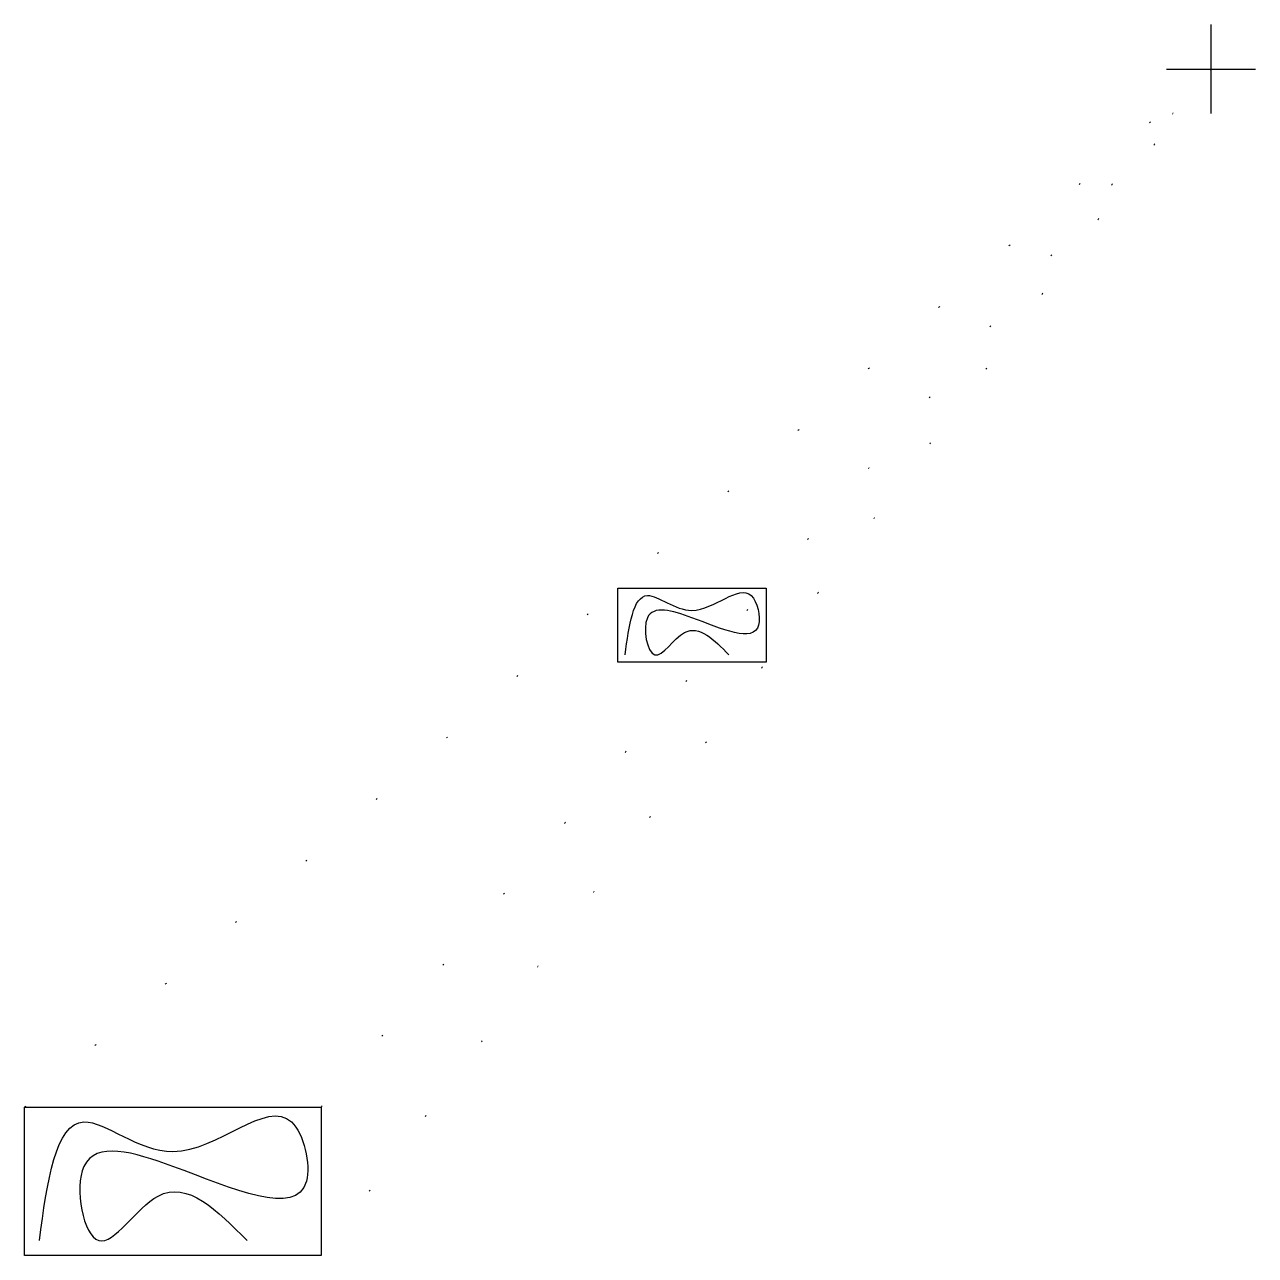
# Model space of a CAD drawing. Header units: millimetres. Extents: x 10 to 93, y 10 to 93.
import ezdxf

# ---------------------------------------------------------------- set-up
doc = ezdxf.new("R2010")
doc.units = ezdxf.units.MM
doc.linetypes.add('DOT', pattern=[6.3, 0.1, -6.2])
doc.layers.get('0').update_dxf_attribs({"lineweight": 25, "true_color": 0xffffff})

msp = doc.modelspace()

# ---------------------------------------------------------------- linework, layer by layer
for p, q in [((90, 93), (90, 87)), ((87, 90), (93, 90)), ((50, 55), (60, 55)), ((50, 50), (50, 55)), ((60, 55), (60, 50)), ((60, 50), (50, 50)), ((10, 20), (30, 20)), ((10, 10), (10, 20)), ((30, 20), (30, 10)), ((30, 10), (10, 10))]:
    msp.add_line(p, q)
at = {"linetype": 'DOT', "lineweight": 13}
for p, q in [((10, 20), (90, 90)), ((30, 20), (90, 90)), ((90, 90), (30, 10))]:
    msp.add_line(p, q, dxfattribs=at)
for points, knots in [([(50.5, 50.5), (50.763, 52.481), (51.222, 55.927), (55.277, 52.143), (58.968, 56.179), (60.15, 50.791), (55.587, 52.931), (51.31, 54.172), (52.267, 49.069), (54.748, 53.288), (56.498, 51.516), (57.5, 50.5)], [0, 0, 0, 0, 4.272002, 7.43428, 11.557385, 13.618938, 18.146631, 21.146631, 23.69614, 26.19614, 29.550242, 29.550242, 29.550242, 29.550242]), ([(11, 11), (11.527, 14.961), (12.443, 21.855), (20.553, 14.287), (27.936, 22.359), (30.301, 11.582), (21.173, 15.863), (12.62, 18.345), (14.534, 8.138), (19.497, 16.576), (22.995, 13.031), (25, 11)], [0, 0, 0, 0, 8.544004, 14.868559, 23.11477, 27.237876, 36.293261, 42.293261, 47.392281, 52.392281, 59.100485, 59.100485, 59.100485, 59.100485])]:
    msp.add_open_spline(points, degree=3, knots=knots)

doc.saveas('drawing.dxf')
